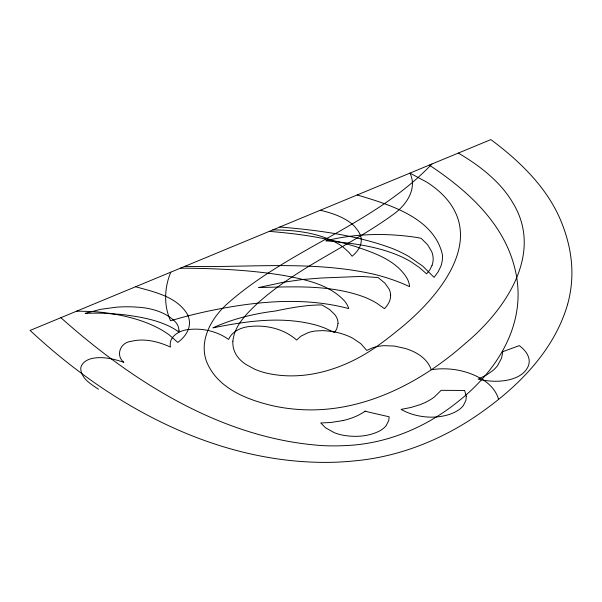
<?xml version="1.0" encoding="UTF-8"?>
<svg xmlns="http://www.w3.org/2000/svg" width="602" height="602" viewBox="0 0 602 602"><rect width="100%" height="100%" fill="white"/><g stroke="black" fill="none" stroke-linecap="round" stroke-linejoin="round"><path stroke-width="0.9" d="M567.633 304.243C554.946 348.257 521.791 383.022 485.543 409.36C447.429 437.383 402.332 456.474 355.014 460.831A172.195 97.035 3.6 0 1 326.826 462.396C214.741 462.84 110.234 405.342 30.1 330.438L490.848 139.604C509.142 153.217 526.434 168.462 540.536 186.469A323.214 182.135 3.6 0 1 556.541 211.422A325.358 183.347 3.6 0 1 561.47 222.273C567.219 236.473 570.967 251.546 571.749 266.874A367.965 207.359 3.6 0 1 567.641 304.243M170.787 272.172C164.376 287.5 163.571 305.477 170.547 320.768L181.736 317.555A353.585 199.254 3.6 0 1 211.302 310.489C256.354 301.339 303.739 296.59 348.746 308.6A51.659 29.107 3.6 0 0 344.938 301.452C329.73 284.483 305.756 279.659 284.347 275.55C250.033 269.899 215.185 268.341 180.457 268.161M431.935 164.007C374.293 224.651 289.69 248.536 227.496 303.596C211.287 317.954 198.02 341.357 207.186 363.111C218.714 389.133 248.092 400.097 273.948 406.026A98.954 55.76 3.6 0 0 296.711 409.307C359.575 414.545 419.564 384.084 465.466 343.306C504.536 310.775 543.937 254.548 513.265 203.574A197.072 111.054 3.6 0 0 497.666 183.016C486.153 171.111 472.555 161.434 458.31 153.081M342.824 420.602L330.543 422.521L320.708 422.958L325.547 427.766L334.23 432.65A32.199 18.143 3.6 0 0 342.117 435.035C354.51 437.421 367.988 436.766 379.41 431.062A34.148 19.249 3.6 0 0 386.168 425.644L388.757 420.587L389.155 416.795L369.801 412.355A232.033 130.754 3.6 0 1 365.09 411.151M76.702 311.136L92.655 311.543A108.277 61.02 3.6 0 1 113.454 313.996C129.182 316.675 144.811 320.934 158.951 328.466A88.178 49.688 3.6 0 1 169.267 334.953L177.816 342.41C183.497 338.166 188.561 332.176 189.382 324.884A56.558 31.868 3.6 0 0 187.365 314.221C176.687 296.493 154.112 291.932 135.616 286.74M272.781 229.926C293.467 229.949 314.718 232.237 333.583 241.267A60.418 34.043 3.6 0 1 343.14 247.129L348.957 252.358L352.132 256.241C356.55 252.509 360.606 247.603 361.208 241.643A44.984 25.352 3.6 0 0 360.192 234.742L358.401 231.251L354.473 226.299A49.575 27.94 3.6 0 0 349.356 221.942C340.702 215.892 330.453 212.664 320.264 210.256M184.852 266.34C247.557 267.928 311.445 260.237 373.293 274.083A135.044 76.1 3.6 0 1 405.394 284.754L409.623 286.672A62.427 35.179 3.6 0 0 407.321 278.816C396.537 260.29 374.474 252.96 355.3 246.474C327.39 237.843 298.314 233.719 269.267 231.379M279.817 227.014C317.803 230.145 356.188 235.134 392.113 248.4A109.278 61.585 3.6 0 1 408.833 256.49L422.815 266.174L434.08 277.364L438.098 271.931L440.845 266.272A82.828 46.678 3.6 0 0 442.357 254.42C433.703 217.397 389.05 204.514 357.197 194.965M98.457 389.253C91.135 384.211 80.773 378.357 80.758 368.266A24.742 13.944 3.6 0 1 82.767 363.743A20.588 11.604 3.6 0 1 86.997 360.312A18.572 10.467 3.6 0 1 92.64 358.325C103.138 356.354 113.868 358.958 123.801 362.314C115.057 355.075 120.716 342.087 131.409 341.326A25.246 14.23 3.6 0 1 138.347 340.175C149.439 339.423 160.456 342.478 170.441 347.106C168.191 336.413 180.073 329.979 189.163 329.49C202.912 327.977 217.337 331.371 228.632 339.445C230.641 334.396 235.239 330.859 240.145 328.85A28.061 15.81 3.6 0 1 246.609 326.916C263.969 324.185 283.309 328.113 296.613 340.055L300.819 336.24L308.322 332.575A28.151 15.863 3.6 0 1 315.192 331.017L322.965 330.588L331.484 331.363A46.986 26.48 3.6 0 1 352.697 338.196L360.854 343.704L366.806 350.439L372.503 347.843A29.882 16.841 3.6 0 1 384.016 345.668L394.423 346.052L405.274 348.475A41.997 23.666 3.6 0 1 414.725 352.23C422.002 355.925 428.639 361.84 431.258 369.771A43.419 24.464 3.6 0 1 439.024 368.913C453.554 368.168 468.424 371.291 481.051 378.635A55.715 31.394 3.6 0 1 488.689 384.099C493.316 388.17 496.959 393.437 498.629 399.404M429.294 165.099C465.7 189.231 501.489 220.731 513.739 264.27A328.436 185.085 3.6 0 1 517.886 301.038C515.32 341.199 489.825 376.212 459.221 400.631C427.254 426.841 387.327 443.907 345.781 445.563A134.013 75.521 3.6 0 1 323.507 445.683C223.508 439.294 133.915 382.767 60.877 317.698M365.105 411.158A58.951 33.223 3.6 0 1 342.816 420.595M232.869 341.251C232.417 347.429 234.667 353.622 238.753 358.25A48.295 27.218 3.6 0 0 245.819 364.383L254.608 369.169A49.514 27.903 3.6 0 0 264.677 372.668C303.852 382.42 345.262 368.921 377.356 346.067A564.104 317.886 3.6 0 0 397.019 330.987C434.81 301.309 488.523 241.447 443.102 195.153A116.893 65.874 3.6 0 0 426.78 182.143L409.954 173.113A70.84 39.92 3.6 0 1 412.378 181.638C413.311 195.251 403.46 207.133 393.038 214.636C370.96 230.566 347.113 243.795 323.65 257.528C300.18 271.103 277.086 285.732 256.873 303.912C246.256 314.116 234.328 325.765 232.869 341.251M466.272 396.477L465.94 400.255L463.442 405.447A36.669 20.664 3.6 0 1 458.686 409.932C452.395 414.168 444.855 416.125 437.383 416.877A36.654 20.656 3.6 0 1 425.486 416.87C416.968 416.05 408.54 413.649 401.09 409.39L410.955 407.471L419.85 404.74A64.263 36.21 3.6 0 0 434.313 397.019L441.161 390.329L464.646 390.465L466.272 396.477M390.638 294.995C390.894 300.232 388.042 305.056 384.415 308.623L376.732 303.197A72.15 40.658 3.6 0 0 364.812 297.26C331.062 284.543 294.092 286.71 258.679 287.545L282.857 282.346L302.339 279.524L321.671 277.989L361.102 276.423L378.109 277.537L384.896 283.143L389.058 289.005A43.585 24.562 3.6 0 1 390.638 294.995M179.005 330.325L178.952 332.078A61.216 34.495 3.6 0 0 169.561 326.397C157.957 320.746 145.225 317.916 132.538 315.96A124.509 70.163 3.6 0 0 120.686 314.394L102.852 313.228A142.132 80.096 3.6 0 0 85.198 313.379L100.526 309.338L116.562 307.163A80.517 45.376 3.6 0 1 137.369 307.17C151.064 307.931 165.7 311.956 175.528 322.025A33.599 18.933 3.6 0 1 178.365 326.901L179.005 330.325M338.038 323.394L336.751 328.925L334.501 332.582L325.471 328.346A68.365 38.528 3.6 0 0 315.787 325.035C282.112 315.892 246.594 321.077 212.988 327.842A161.825 91.188 3.6 0 1 275.31 311.038C290.631 307.795 306.162 304.943 321.874 304.936L329.482 309.443L334.704 314.432A37.031 20.867 3.6 0 1 337.918 321.558L338.038 323.394M502.76 351.658L501.624 357.994L497.606 365.595A61.178 34.48 3.6 0 1 492.722 370.651L486.228 375.159L478.131 379.125C487.846 381.427 498.072 382.059 507.9 380.05A34.735 19.573 3.6 0 0 515.545 377.702C521.144 375.445 526.389 371.366 528.503 365.542A40.251 22.68 3.6 0 0 528.834 358.198C527.487 352.93 523.537 348.814 519.3 345.631L502.76 351.658M432.033 265.384L429.881 269.726L426.63 273.88L419.285 267.461L411.068 261.855A89.766 50.591 3.6 0 0 398.727 255.557C375.693 245.834 350.552 242.915 325.855 240.823C355.534 233.365 386.612 232.906 416.772 237.459A65.219 36.752 3.6 0 1 421.167 238.332L427.759 244.931L431.747 251.764A57.89 32.621 3.6 0 1 432.033 265.384"/></g></svg>
